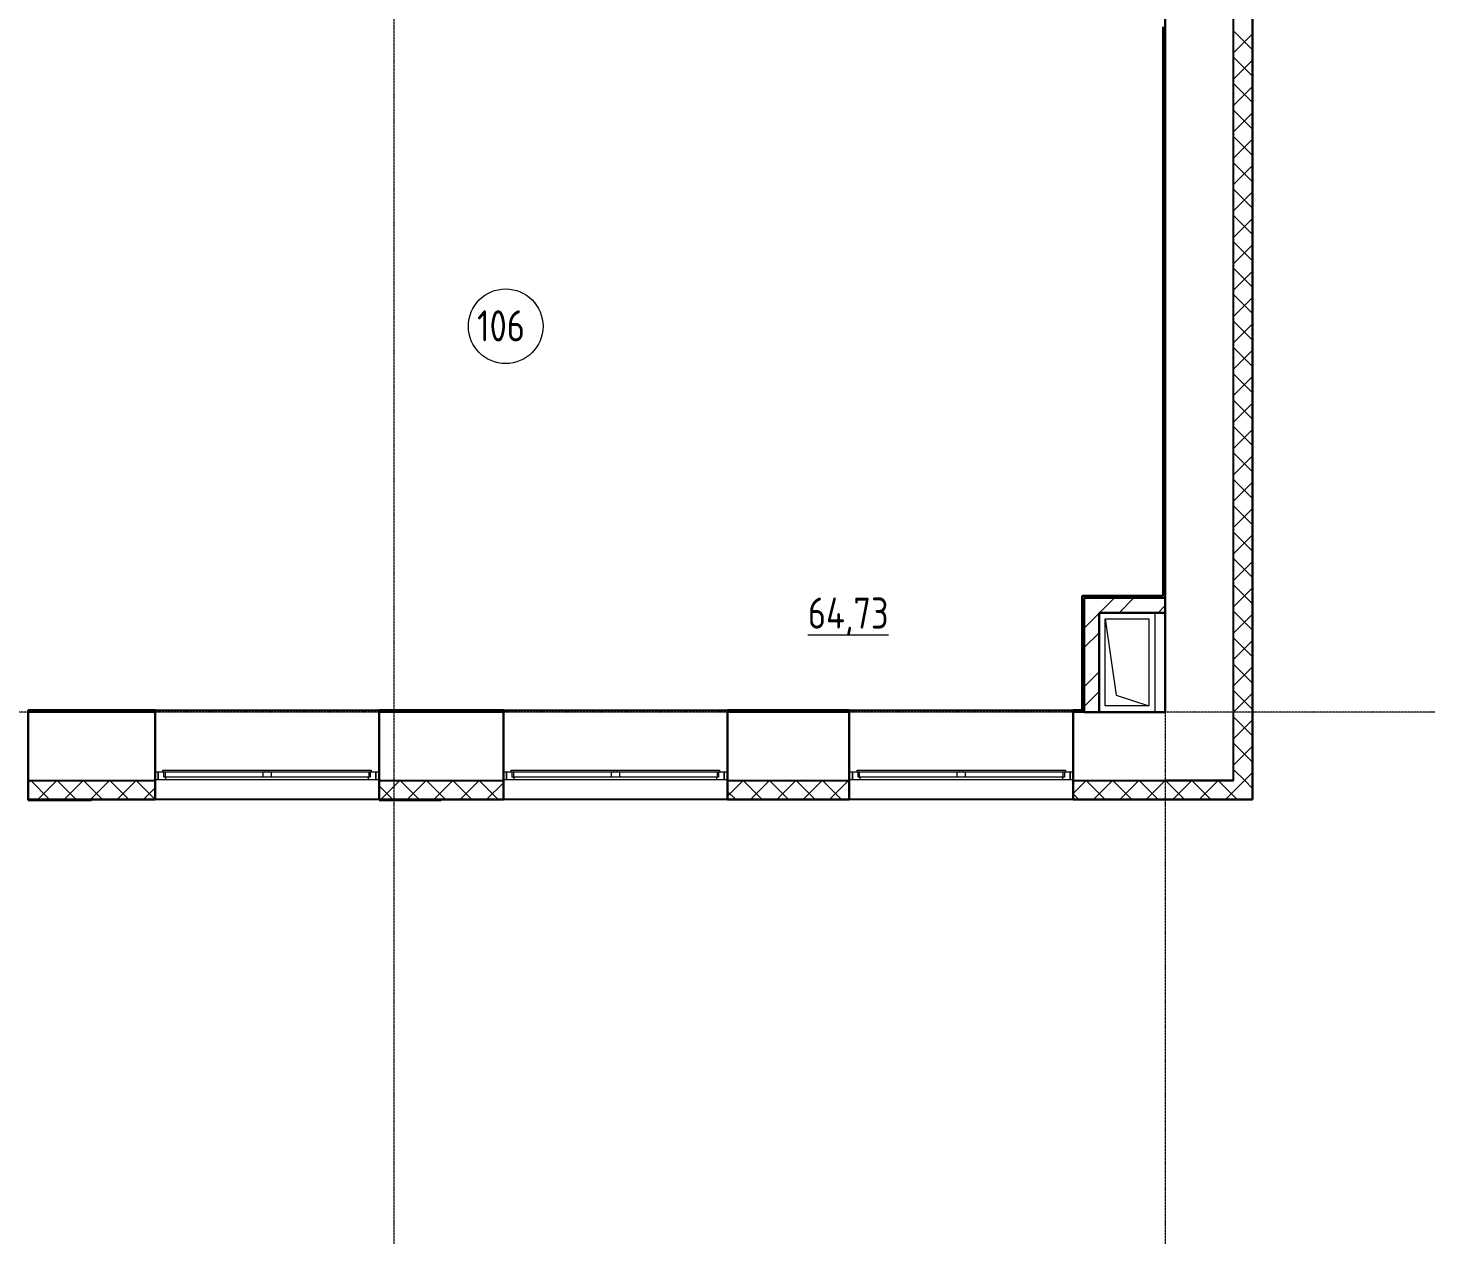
# Model space of a CAD drawing. Header units: millimetres. Extents: x -695119 to 412940, y -249585 to 622758.
# Drawn here: x 37955 to 49262, y -71673 to -61970 of the extents above; entities that cross this region are included whole.
import ezdxf

# ---------------------------------------------------------------- set-up
doc = ezdxf.new("R2010")
doc.units = ezdxf.units.MM
doc.linetypes.add('ADSK_Линия сетки', pattern=[25, 20, -2.5, 0, -2.5])
for name, color, linetype, lineweight in [('Каркас_Импост', 8, 'Continuous', 9), ('Марки помещений', 8, 'Continuous', 20), ('Окна', 252, 'Continuous', 9), ('Оси', 252, 'Continuous', 9), ('Перекрытия', 7, 'Continuous', 18), ('Стены разрез', 7, 'Continuous', 30), ('Стены штриховка', 7, 'Continuous', 9)]:
    doc.layers.add(name, color=color, linetype=linetype, lineweight=lineweight)
doc.layers.add('Стены', color=194, linetype='Continuous')
doc.styles.add('GOST 2.304 type A_1', font='', dxfattribs={"height": 350})
doc.styles.get('GOST 2.304 type A_1').set_extended_font_data('GOST 2.304 type A')

# ---------------------------------------------------------------- blocks, each defined once
blk = doc.blocks.new('1 этаж')
at = {"color": 251, "lineweight": 18, "true_color": 0x636466}
for p, q in [((2062, -147847), (2062, -148647)), ((1662, -148597), (1662, -147897)), ((1662, -147897), (2012, -147897)), ((1662, -147897), (1750, -148510)), ((2012, -147897), (2012, -148597)), ((1750, -148510), (2012, -148597)), ((2012, -148597), (1662, -148597))]:
    blk.add_line(p, q, dxfattribs=at)
at = {"layer": 'Каркас_Импост', "color": 251, "lineweight": 18, "true_color": 0x636466}
for p, q in [((-5912, -149129), (-5950, -149129)), ((-5950, -149129), (-5950, -149187)), ((-5904, -149170), (-5904, -149129)), ((-4246, -149129), (-4246, -149170)), ((-4200, -149129), (-4238, -149129)), ((-4200, -149187), (-4200, -149129)), ((-3112, -149129), (-3150, -149129)), ((-3150, -149129), (-3150, -149187)), ((-3104, -149170), (-3104, -149129)), ((-1446, -149129), (-1446, -149170)), ((-1400, -149129), (-1438, -149129)), ((-1400, -149187), (-1400, -149129)), ((-332, -149129), (-370, -149129)), ((-370, -149129), (-370, -149187)), ((-324, -149170), (-324, -149129)), ((1334, -149129), (1334, -149170)), ((1380, -149129), (1342, -149129)), ((1380, -149187), (1380, -149129)), ((-5950, -149187), (-5891, -149187)), ((-5892, -149170), (-5904, -149170)), ((-5891, -149187), (-5886, -149170)), ((-4264, -149170), (-4260, -149187)), ((-4260, -149187), (-4200, -149187)), ((-4246, -149170), (-4258, -149170)), ((-3150, -149187), (-3091, -149187)), ((-3092, -149170), (-3104, -149170)), ((-3091, -149187), (-3086, -149170)), ((-1464, -149170), (-1460, -149187)), ((-1460, -149187), (-1400, -149187)), ((-1446, -149170), (-1458, -149170)), ((-370, -149187), (-311, -149187)), ((-312, -149170), (-324, -149170)), ((-311, -149187), (-306, -149170)), ((1316, -149170), (1320, -149187)), ((1320, -149187), (1380, -149187)), ((1334, -149170), (1322, -149170))]:
    blk.add_line(p, q, dxfattribs=at)
at = {"layer": 'Каркас_Импост', "color": 251, "true_color": 0x636466}
for p, q in [((-5912, -149112), (-5090, -149112)), ((-5912, -149129), (-5912, -149112)), ((-5090, -149129), (-5912, -149129)), ((-5892, -149170), (-5892, -149129)), ((-5110, -149129), (-5110, -149170)), ((-5090, -149112), (-5060, -149112)), ((-5090, -149112), (-5090, -149129)), ((-5060, -149129), (-5090, -149129)), ((-5060, -149112), (-4238, -149112)), ((-5060, -149129), (-5060, -149112)), ((-4238, -149129), (-5060, -149129)), ((-5040, -149170), (-5040, -149129)), ((-4258, -149129), (-4258, -149170)), ((-4238, -149112), (-4238, -149129)), ((-3112, -149112), (-2290, -149112)), ((-3112, -149129), (-3112, -149112)), ((-2290, -149129), (-3112, -149129)), ((-3092, -149170), (-3092, -149129)), ((-2310, -149129), (-2310, -149170)), ((-2290, -149112), (-2260, -149112)), ((-2290, -149112), (-2290, -149129)), ((-2260, -149129), (-2290, -149129)), ((-2260, -149112), (-1438, -149112)), ((-2260, -149129), (-2260, -149112)), ((-1438, -149129), (-2260, -149129)), ((-2240, -149170), (-2240, -149129)), ((-1458, -149129), (-1458, -149170)), ((-1438, -149112), (-1438, -149129)), ((-332, -149112), (490, -149112)), ((-332, -149129), (-332, -149112)), ((490, -149129), (-332, -149129)), ((-312, -149170), (-312, -149129)), ((470, -149129), (470, -149170)), ((490, -149112), (520, -149112)), ((490, -149112), (490, -149129)), ((520, -149129), (490, -149129)), ((520, -149112), (1342, -149112)), ((520, -149129), (520, -149112)), ((1342, -149129), (520, -149129)), ((540, -149170), (540, -149129)), ((1322, -149129), (1322, -149170)), ((1342, -149112), (1342, -149129)), ((-5110, -149170), (-5892, -149170)), ((-5891, -149187), (-4260, -149187)), ((-5040, -149170), (-5110, -149170)), ((-4258, -149170), (-5040, -149170)), ((-2310, -149170), (-3092, -149170)), ((-3091, -149187), (-1460, -149187)), ((-2240, -149170), (-2310, -149170)), ((-1458, -149170), (-2240, -149170)), ((470, -149170), (-312, -149170)), ((-311, -149187), (1320, -149187)), ((540, -149170), (470, -149170)), ((1322, -149170), (540, -149170))]:
    blk.add_line(p, q, dxfattribs=at)
at = {"layer": 'Марки помещений', "color": 251, "true_color": 0x636466}
blk.add_circle((-3157, -145544), 300, dxfattribs=at)
at = {"layer": 'Окна', "color": 251, "true_color": 0x636466}
for p, q in [((-5950, -149129), (-5975, -149129)), ((-5950, -149187), (-5950, -149129)), ((-4175, -149129), (-4200, -149129)), ((-4200, -149129), (-4200, -149187)), ((-3150, -149129), (-3175, -149129)), ((-3150, -149187), (-3150, -149129)), ((-1375, -149129), (-1400, -149129)), ((-1400, -149129), (-1400, -149187)), ((-370, -149129), (-395, -149129)), ((-370, -149187), (-370, -149129)), ((1405, -149129), (1380, -149129)), ((1380, -149129), (1380, -149187)), ((-5975, -149187), (-5950, -149187)), ((-4200, -149187), (-4175, -149187)), ((-3175, -149187), (-3150, -149187)), ((-1400, -149187), (-1375, -149187)), ((-395, -149187), (-370, -149187)), ((1380, -149187), (1405, -149187))]:
    blk.add_line(p, q, dxfattribs=at)
at = {"layer": 'Оси', "color": 251, "linetype": 'ADSK_Линия сетки', "true_color": 0x636466}
for p, q in [((-4056, -131547), (-4056, -160943)), ((2144, -131547), (2144, -160943)), ((4311, -148647), (-72628, -148647))]:
    blk.add_line(p, q, dxfattribs=at)
at = {"layer": 'Перекрытия', "color": 251, "true_color": 0x636466}
for p, q in [((1662, -147897), (2012, -147897)), ((1662, -148597), (1662, -147897)), ((2012, -147897), (2012, -148597)), ((2012, -148597), (1662, -148597))]:
    blk.add_line(p, q, dxfattribs=at)
at = {"layer": 'Стены', "color": 251, "true_color": 0x636466}
for p, q in [((2694, -149197), (2694, -141567)), ((-5975, -148647), (-6995, -148647)), ((-5975, -148632), (-4175, -148632)), ((-3175, -148647), (-4175, -148647)), ((-3175, -148632), (-1375, -148632)), ((-395, -148647), (-1375, -148647)), ((-395, -148632), (1405, -148632)), ((1492, -148647), (1405, -148647)), ((-6995, -149197), (-5975, -149197)), ((-4175, -149197), (-3175, -149197)), ((-1375, -149197), (-395, -149197)), ((1405, -149197), (2144, -149197)), ((-4175, -149349), (-5975, -149349)), ((-1375, -149349), (-3175, -149349)), ((1405, -149349), (-395, -149349))]:
    blk.add_line(p, q, dxfattribs=at)
at = {"layer": 'Стены разрез', "color": 251, "true_color": 0x636466}
for p, q in [((2144, -148647), (2144, -141600)), ((2846, -149349), (2846, -141567)), ((2129, -143137), (2129, -147712)), ((2129, -147712), (1477, -147712)), ((1477, -147712), (1477, -148632)), ((1492, -147727), (1492, -148647)), ((2144, -147727), (1492, -147727)), ((1612, -148647), (1612, -147847)), ((1612, -147847), (2144, -147847)), ((-6995, -148632), (-6995, -149354)), ((-5975, -148632), (-6995, -148632)), ((-5975, -149349), (-5975, -148632)), ((-4175, -148632), (-4175, -149354)), ((-3175, -148632), (-4175, -148632)), ((-3175, -149349), (-3175, -148632)), ((-1375, -148632), (-1375, -149349)), ((-395, -148632), (-1375, -148632)), ((-395, -149349), (-395, -148632)), ((1405, -148632), (1405, -149349)), ((1477, -148632), (1405, -148632)), ((2144, -148647), (1492, -148647)), ((2144, -149197), (2694, -149197)), ((-6486, -149349), (-6995, -149349)), ((-6995, -149349), (-5975, -149349)), ((-6995, -149354), (-6486, -149354)), ((-6486, -149354), (-6486, -149349)), ((-3676, -149349), (-4175, -149349)), ((-4175, -149349), (-3175, -149349)), ((-4175, -149354), (-3676, -149354)), ((-3676, -149354), (-3676, -149349)), ((-1375, -149349), (-395, -149349)), ((1405, -149349), (2846, -149349))]:
    blk.add_line(p, q, dxfattribs=at)
at = {"layer": 'Стены разрез', "color": 251, "linetype": 'Continuous', "lineweight": 9, "true_color": 0x636466}
for p, q in [((2844, -143319), (2694, -143169)), ((2694, -143345), (2844, -143195)), ((2846, -143157), (2845, -143158)), ((2844, -143531), (2694, -143381)), ((2694, -143557), (2844, -143407)), ((2844, -143743), (2694, -143593)), ((2844, -143546), (2846, -143546)), ((2694, -143769), (2844, -143619)), ((2844, -143956), (2694, -143806)), ((2844, -143749), (2846, -143749)), ((2694, -143981), (2844, -143831)), ((2844, -144168), (2694, -144018)), ((2694, -144193), (2844, -144043)), ((2846, -143969), (2844, -143973)), ((2844, -144054), (2846, -144054)), ((2844, -144380), (2694, -144230)), ((2694, -144405), (2844, -144255)), ((2844, -144592), (2694, -144442)), ((2694, -144617), (2844, -144467)), ((2846, -144531), (2845, -144530)), ((2844, -144804), (2694, -144654)), ((2694, -144830), (2844, -144680)), ((2844, -144664), (2846, -144664)), ((2844, -145016), (2694, -144866)), ((2694, -145042), (2844, -144892)), ((2844, -144867), (2846, -144867)), ((2844, -145228), (2694, -145078)), ((2694, -145254), (2844, -145104)), ((2846, -145141), (2844, -145138)), ((2844, -145172), (2846, -145172)), ((2844, -145440), (2694, -145290)), ((2694, -145466), (2844, -145316)), ((2844, -145653), (2694, -145503)), ((2694, -145678), (2844, -145528)), ((2844, -145865), (2694, -145715)), ((2694, -145890), (2844, -145740)), ((2844, -145781), (2846, -145781)), ((2844, -146077), (2694, -145927)), ((2694, -146102), (2844, -145952)), ((2844, -145984), (2846, -145984)), ((2844, -146289), (2694, -146139)), ((2694, -146314), (2844, -146164)), ((2846, -146205), (2844, -146208)), ((2844, -146289), (2846, -146289)), ((2844, -146501), (2694, -146351)), ((2694, -146527), (2844, -146377)), ((2844, -146713), (2694, -146563)), ((2694, -146739), (2844, -146589)), ((2844, -146925), (2694, -146775)), ((2694, -146951), (2844, -146801)), ((2846, -146767), (2844, -146763)), ((2844, -147137), (2694, -146987)), ((2844, -146899), (2846, -146899)), ((2694, -147163), (2844, -147013)), ((2844, -147102), (2846, -147102)), ((2844, -147350), (2694, -147200)), ((2694, -147375), (2844, -147225)), ((2844, -147562), (2694, -147412)), ((2694, -147587), (2844, -147437)), ((2844, -147407), (2846, -147407)), ((2844, -147774), (2694, -147624)), ((2694, -147799), (2844, -147649)), ((1616, -147847), (1736, -147727)), ((1773, -147847), (1893, -147727)), ((1980, -147727), (1980, -147712)), ((1492, -147971), (1612, -147851)), ((2087, -147847), (2144, -147790)), ((2844, -147986), (2694, -147836)), ((2694, -148012), (2844, -147862)), ((1492, -148128), (1612, -148008)), ((2844, -148198), (2694, -148048)), ((2694, -148224), (2844, -148074)), ((2844, -148016), (2846, -148016)), ((2844, -148220), (2846, -148220)), ((1492, -148442), (1612, -148322)), ((2844, -148410), (2694, -148260)), ((2694, -148436), (2844, -148286)), ((1492, -148600), (1612, -148480)), ((2844, -148622), (2694, -148472)), ((2694, -148648), (2844, -148498)), ((2844, -148524), (2846, -148524)), ((-6889, -148647), (-6904, -148632)), ((-6851, -148647), (-6836, -148632)), ((-6677, -148647), (-6692, -148632)), ((-6639, -148647), (-6624, -148632)), ((-6465, -148647), (-6480, -148632)), ((-6427, -148647), (-6412, -148632)), ((-6253, -148647), (-6268, -148632)), ((-6215, -148647), (-6200, -148632)), ((-6040, -148647), (-6055, -148632)), ((-6003, -148647), (-5988, -148632)), ((-4131, -148647), (-4146, -148632)), ((-4093, -148647), (-4078, -148632)), ((-3919, -148647), (-3934, -148632)), ((-3881, -148647), (-3866, -148632)), ((-3707, -148647), (-3722, -148632)), ((-3669, -148647), (-3654, -148632)), ((-3495, -148647), (-3510, -148632)), ((-3457, -148647), (-3442, -148632)), ((-3283, -148647), (-3298, -148632)), ((-3245, -148647), (-3230, -148632)), ((-1373, -148647), (-1375, -148646)), ((-1336, -148647), (-1321, -148632)), ((-1161, -148647), (-1176, -148632)), ((-1124, -148647), (-1109, -148632)), ((-949, -148647), (-964, -148632)), ((-911, -148647), (-896, -148632)), ((-737, -148647), (-752, -148632)), ((-699, -148647), (-684, -148632)), ((-525, -148647), (-540, -148632)), ((-487, -148647), (-472, -148632)), ((1422, -148647), (1437, -148632)), ((2844, -148835), (2694, -148685)), ((2846, -148643), (2844, -148647)), ((2694, -148860), (2844, -148710)), ((2844, -149047), (2694, -148897)), ((2694, -149072), (2844, -148922)), ((2783, -149197), (2694, -149109)), ((2781, -149197), (2844, -149134)), ((2844, -149134), (2846, -149134)), ((-6995, -149216), (-6977, -149197)), ((-6825, -149347), (-6975, -149197)), ((-6915, -149347), (-6765, -149197)), ((-6613, -149347), (-6763, -149197)), ((-6703, -149347), (-6553, -149197)), ((-6401, -149347), (-6551, -149197)), ((-6491, -149347), (-6341, -149197)), ((-6189, -149347), (-6339, -149197)), ((-6278, -149347), (-6128, -149197)), ((-5977, -149347), (-6127, -149197)), ((-4068, -149347), (-4175, -149240)), ((-4157, -149347), (-4007, -149197)), ((-3855, -149347), (-4005, -149197)), ((-3945, -149347), (-3795, -149197)), ((-3643, -149347), (-3793, -149197)), ((-3733, -149347), (-3583, -149197)), ((-3431, -149347), (-3581, -149197)), ((-3521, -149347), (-3371, -149197)), ((-3219, -149347), (-3369, -149197)), ((-3309, -149347), (-3175, -149214)), ((-1373, -149321), (-1249, -149197)), ((-1098, -149347), (-1248, -149197)), ((-1187, -149347), (-1037, -149197)), ((-886, -149347), (-1036, -149197)), ((-975, -149347), (-825, -149197)), ((-673, -149347), (-823, -149197)), ((-763, -149347), (-613, -149197)), ((-461, -149347), (-611, -149197)), ((-551, -149347), (-401, -149197)), ((-395, -149201), (-399, -149197)), ((1407, -149299), (1508, -149197)), ((1660, -149347), (1510, -149197)), ((1571, -149347), (1721, -149197)), ((1872, -149347), (1722, -149197)), ((1783, -149347), (1933, -149197)), ((2084, -149347), (1934, -149197)), ((1995, -149347), (2145, -149197)), ((2296, -149347), (2146, -149197)), ((2207, -149347), (2357, -149197)), ((2508, -149347), (2358, -149197)), ((2419, -149347), (2569, -149197)), ((2721, -149347), (2571, -149197)), ((2631, -149347), (2781, -149197)), ((2844, -149259), (2783, -149197)), ((-6947, -149349), (-6949, -149352)), ((-6946, -149347), (-6947, -149349)), ((-6066, -149347), (-5975, -149256)), ((-4175, -149337), (-4173, -149337)), ((-3640, -149349), (-3641, -149347)), ((-1310, -149347), (-1373, -149284)), ((-611, -149347), (-612, -149349)), ((-397, -149337), (-395, -149337)), ((1448, -149347), (1407, -149306)), ((1639, -149349), (1638, -149347)), ((2205, -149347), (2204, -149349)), ((2226, -149349), (2224, -149347)), ((2440, -149347), (2438, -149349)), ((2843, -149347), (2844, -149346)), ((2844, -149337), (2846, -149337))]:
    blk.add_line(p, q, dxfattribs=at)
at = {"layer": 'Стены штриховка', "color": 251, "true_color": 0x636466}
for p, q in [((2844, -149349), (2844, -141569)), ((1477, -148632), (1492, -148632)), ((-6993, -149273), (-6995, -149273)), ((-6993, -149273), (-6993, -149347)), ((-6993, -149347), (-5977, -149347)), ((-5975, -149273), (-5977, -149273)), ((-5977, -149347), (-5977, -149273)), ((-4173, -149273), (-4175, -149273)), ((-4173, -149273), (-4173, -149347)), ((-4173, -149347), (-3177, -149347)), ((-3175, -149273), (-3177, -149273)), ((-3177, -149347), (-3177, -149273)), ((-1373, -149273), (-1375, -149273)), ((-1373, -149273), (-1373, -149347)), ((-1373, -149347), (-397, -149347)), ((-395, -149273), (-397, -149273)), ((-397, -149347), (-397, -149273)), ((1407, -149273), (1405, -149273)), ((1407, -149273), (1407, -149347)), ((1407, -149347), (2846, -149347))]:
    blk.add_line(p, q, dxfattribs=at)
at = {"layer": 'Марки помещений', "color": 251, "true_color": 0x636466, "style": 'GOST 2.304 type A_1'}
for s, p in [('106', (-3387, -145666)), ('%%U64,73', (-728, -147975))]:
    blk.add_text(s, height=250, dxfattribs=at).set_placement(p)

msp = doc.modelspace()

# ---------------------------------------------------------------- block references
msp.add_blockref('1 этаж', (44950.089, 81176.937))

doc.saveas('drawing.dxf')
